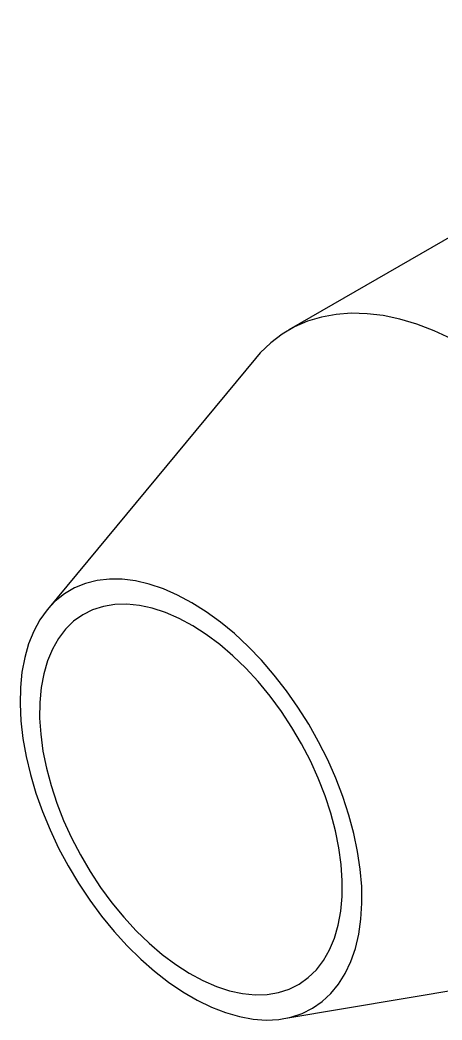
# Model space of a CAD drawing. Header units: inches. Extents: x 0.9 to 37.1, y -8.4 to 11.7.
# Drawn here: x 15.1028 to 15.1387, y 3.1657 to 3.2509 of the extents above; entities that cross this region are included whole.
import ezdxf

# ---------------------------------------------------------------- set-up
doc = ezdxf.new("R2010")
doc.units = ezdxf.units.IN
doc.header["$MEASUREMENT"] = 0

msp = doc.modelspace()

# ---------------------------------------------------------------- linework, layer by layer
at = {"color": 7, "linetype": 'Continuous', "lineweight": 25}
for p, q in [((15.17144191705518, 3.250897765937064), (15.12570210709924, 3.224492735696375)), ((15.12284530449448, 3.222060936059834), (15.10514512733382, 3.200680714117594)), ((15.12526752228456, 3.165823926887443), (15.15263386137144, 3.170460051001412))]:
    msp.add_line(p, q, dxfattribs=at)
at = {"color": 7, "linetype": 'Continuous', "lineweight": 25, "flags": 128}
for points in [[(15.13954161860852, 3.223736706201169), (15.13806166144794, 3.224420883657906), (15.13659539821704, 3.224979655419356), (15.13514981632785, 3.225410358683613), (15.13373180463638, 3.22571094095348), (15.13234812061411, 3.225879969817558), (15.13100535814553, 3.225916639776333), (15.12970991610529, 3.225820776080754), (15.12846796786465, 3.225592835564985), (15.12728543187257, 3.225233904469389), (15.12616794345156, 3.22474569326409), (15.12512082794285, 3.224130528497814), (15.1241490753287, 3.223391341710816), (15.12325731645285, 3.222531655464758), (15.12284530449448, 3.222060936059834)], [(15.13081077289861, 3.183167792237719), (15.13029758018866, 3.184740733966784), (15.12969367484701, 3.186311976651624), (15.12900329283572, 3.187870499153741), (15.12823127668856, 3.189405369557579), (15.12738304154412, 3.190905821850059), (15.12646453716246, 3.192361331436421), (15.1254822061919, 3.193761688962701), (15.12444293897837, 3.195097071927007), (15.12335402523468, 3.196358113577315), (15.12222310290834, 3.197535968612505), (15.12105810460692, 3.198622375225794), (15.11986720195645, 3.199609713055372), (15.11865874828335, 3.200491056635764), (15.11744122002187, 3.201260223975), (15.11622315725798, 3.20191181991684), (15.11501310382678, 3.202441273983923), (15.11381954738367, 3.202844872436382), (15.11265085986954, 3.203119784321056), (15.11151523878759, 3.2032640813286), (15.11042064970377, 3.203276751319182), (15.10937477037404, 3.203157705421922), (15.10838493689043, 3.202907778658254), (15.10745809222365, 3.202528724084854), (15.10660073752309, 3.202023200497204), (15.10581888651596, 3.201394753780054), (15.10511802332532, 3.200647792035585), (15.10450306400289, 3.199787554663742), (15.10397832204647, 3.198820075611613), (15.10354747814384, 3.197752141049611), (15.10321355435543, 3.196591241771382), (15.1029788929167, 3.195345520651256), (15.10284513980902, 3.194023715527843), (15.10281323321434, 3.192635097914367), (15.10288339693451, 3.191189407965665), (15.10305513882144, 3.189696786158002), (15.10332725422919, 3.188167702160912), (15.10369783446369, 3.186612881399987), (15.10416428017085, 3.185043229825729), (15.10472331956918, 3.183469757416139), (15.10537103139897, 3.181903500949631), (15.10610287242712, 3.180355446589964), (15.10691370931464, 3.178836452826195), (15.10779785462334, 3.177357174308183), (15.10874910670914, 3.175927987111869), (15.10976079322215, 3.174558915958569), (15.11082581790836, 3.173259563898744), (15.11193671038481, 3.172039044953513), (15.11308567853898, 3.170905920186333), (15.11426466318477, 3.169868137653297), (15.11546539459201, 3.16893297665323), (15.11667945049259, 3.168106996668635), (15.11789831515667, 3.167395991355638), (15.11911343912438, 3.166804947905651), (15.12031629917417, 3.166338012063814), (15.12149845810702, 3.165998459049563), (15.12265162392741, 3.165788670583326), (15.12376770800566, 3.16571011818046), (15.12483888181386, 3.165763352829631), (15.12585763183738, 3.165948001128024), (15.12681681227679, 3.166262767900497), (15.12770969517046, 3.166705445284299), (15.12853001758644, 3.167272928215645), (15.12927202555237, 3.167961236209511), (15.12993051441552, 3.168765541279865), (15.13050086534962, 3.169680201804534), (15.13097907775267, 3.170698802097117), (15.13136179730826, 3.171814197408427), (15.1316463395137, 3.173018564041765), (15.13183070850984, 3.174303454230535), (15.13191361108066, 3.175659855393254), (15.13189446572418, 3.177078253350338), (15.13177340673132, 3.178548699059237), (15.13155128324394, 3.180060878399817), (15.13122965329871, 3.181604184520502), (15.13081077289861, 3.183167792237719)], [(15.1292737950258, 3.183319905675491), (15.12878368307346, 3.184812613398462), (15.12820163474402, 3.186302792125887), (15.12753233634841, 3.187778443814866), (15.12678117668376, 3.189227687385667), (15.12595420364602, 3.190638854381201), (15.12505807553584, 3.192000582914573), (15.12410000744983, 3.193301909148314), (15.12308771318891, 3.194532355568758), (15.12202934315123, 3.195682015344818), (15.12093341871003, 3.196741632091967), (15.11980876360452, 3.197702674399201), (15.11866443289631, 3.198557404518946), (15.11750964006342, 3.199298940666852), (15.11635368281874, 3.19992131242987), (15.11520586825029, 3.200419508836513), (15.11407543788609, 3.200789518702253), (15.11297149328674, 3.20102836292521), (15.11190292276504, 3.201134118472139), (15.11087832982254, 3.201105933861561), (15.10990596387915, 3.200944036019386), (15.1089936538537, 3.200649728451847), (15.1081487451301, 3.200225380750426), (15.10737804041658, 3.199674409513305), (15.10668774497433, 3.199001250836916), (15.10608341665637, 3.198211324599113), (15.10556992115897, 3.197310990821492), (15.10515139284595, 3.196307498462244), (15.10483120146119, 3.195208927051801), (15.10461192499745, 3.194024121641211), (15.10449532893989, 3.192762621586985), (15.10448235205141, 3.191434583745809), (15.10457309881427, 3.190050700697509), (15.10476683858892, 3.188622114654677), (15.10506201149658, 3.187160327752137), (15.10545624097858, 3.185677109438511), (15.10594635293092, 3.184184401715541), (15.10652840126036, 3.182694222988116), (15.10719769965597, 3.181218571299137), (15.10794885932062, 3.179769327728335), (15.10877583235836, 3.178358160732801), (15.10967196046855, 3.176996432199429), (15.11063002855455, 3.175695105965689), (15.11164232281547, 3.174464659545245), (15.11270069285315, 3.173314999769184), (15.11379661729435, 3.172255383022035), (15.11492127239987, 3.171294340714801), (15.11606560310807, 3.170439610595056), (15.11722039594095, 3.169698074447151), (15.11837635318565, 3.169075702684133), (15.11952416775409, 3.168577506277488), (15.1206545981183, 3.16820749641175), (15.12175854271765, 3.167968652188793), (15.12282711323934, 3.167862896641863), (15.12385170618184, 3.167891081252442), (15.12482407212524, 3.168052979094616), (15.12573638215068, 3.168347286662155), (15.12658129087428, 3.168771634363576), (15.12735199558781, 3.169322605600698), (15.12804229103005, 3.169995764277086), (15.12864661934801, 3.170785690514889), (15.12916011484541, 3.17168602429251), (15.12957864315844, 3.172689516651759), (15.12989883454319, 3.173788088062202), (15.13011811100693, 3.174972893472792), (15.13023470706449, 3.176234393527018), (15.13024768395298, 3.177562431368194), (15.13015693719011, 3.178946314416494), (15.12996319741547, 3.180374900459325), (15.1296680245078, 3.181836687361866), (15.1292737950258, 3.183319905675491)]]:
    msp.add_lwpolyline(points, dxfattribs=at)

doc.saveas('drawing.dxf')
